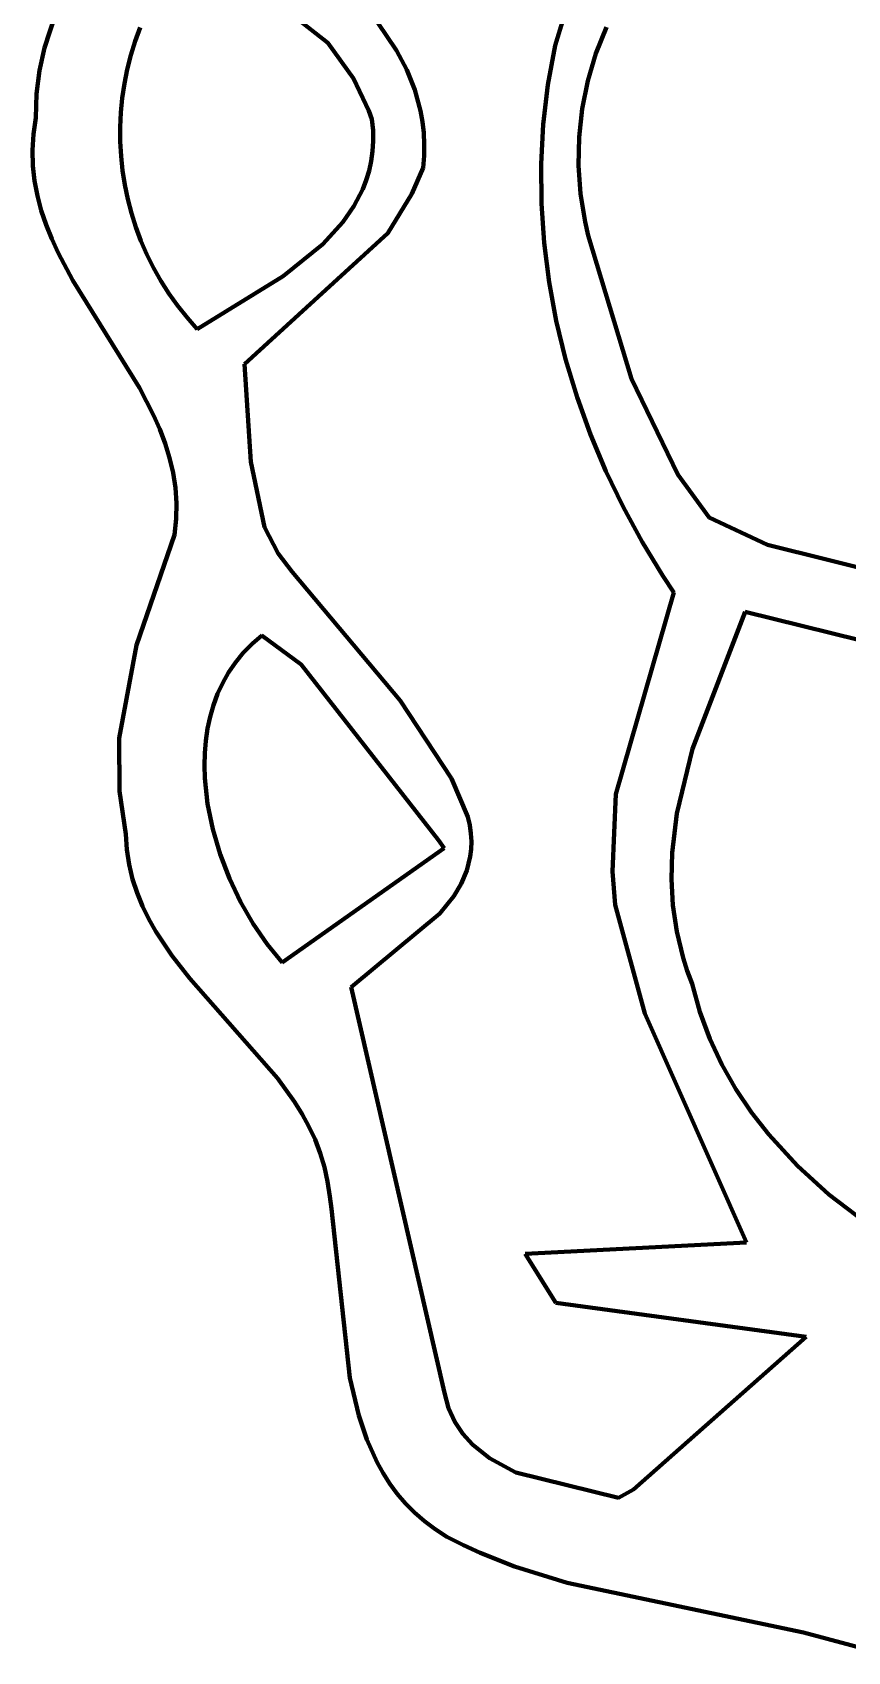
# Model space of a CAD drawing. Header units: millimetres. Extents: x 0 to 12.5, y 0 to 14.6.
# Drawn here: x 1.27 to 1.644, y 9.225 to 9.97 of the extents above; entities that cross this region are included whole.
import ezdxf

# ---------------------------------------------------------------- set-up
doc = ezdxf.new("R2010")
doc.units = ezdxf.units.MM
doc.layers.add('color#131313ff', color=7, linetype='CONTINUOUS', lineweight=100)
doc.layers.add('color#fcfcfcff', color=7, linetype='CONTINUOUS', lineweight=100)

msp = doc.modelspace()

# ---------------------------------------------------------------- linework, layer by layer
at = {"layer": 'color#131313ff'}
for p, q in [((1.40535, 9.96505), (1.34468, 10.01281)), ((1.27518, 9.96273), (1.28009, 9.97774)), ((1.50983, 9.96385), (1.51365, 9.97631)), ((1.31918, 9.97212), (1.31687, 9.96578)), ((1.42843, 9.97415), (1.43696, 9.96154)), ((1.53339, 9.97219), (1.52855, 9.96011)), ((1.27293, 9.95235), (1.27518, 9.96273)), ((1.31687, 9.96578), (1.31489, 9.95935)), ((1.41713, 9.94864), (1.40535, 9.96505)), ((1.43696, 9.96154), (1.44163, 9.95267)), ((1.5065, 9.94574), (1.50983, 9.96385)), ((1.31489, 9.95935), (1.31324, 9.95284)), ((1.52855, 9.96011), (1.52484, 9.94758)), ((1.27159, 9.94162), (1.27293, 9.95235)), ((1.31193, 9.94627), (1.31095, 9.93965)), ((1.31324, 9.95284), (1.31193, 9.94627)), ((1.42426, 9.93382), (1.41713, 9.94864)), ((1.44163, 9.95267), (1.44535, 9.9434)), ((1.50436, 9.92756), (1.5065, 9.94574)), ((1.52484, 9.94758), (1.52225, 9.93474)), ((1.27125, 9.93053), (1.27159, 9.94162)), ((1.31095, 9.93965), (1.3103, 9.933)), ((1.44535, 9.9434), (1.448, 9.93372)), ((1.3103, 9.933), (1.30999, 9.92633)), ((1.42568, 9.92986), (1.42426, 9.93382)), ((1.448, 9.93372), (1.44888, 9.92871)), ((1.52225, 9.93474), (1.52081, 9.92171)), ((1.27011, 9.92302), (1.27125, 9.93053)), ((1.30999, 9.92633), (1.31001, 9.91966)), ((1.42616, 9.92479), (1.42568, 9.92986)), ((1.42624, 9.91989), (1.42616, 9.92479)), ((1.44888, 9.92871), (1.44946, 9.92359)), ((1.44946, 9.92359), (1.4497, 9.91836)), ((1.50338, 9.90936), (1.50436, 9.92756)), ((1.26965, 9.91569), (1.27011, 9.92302)), ((1.31001, 9.91966), (1.31036, 9.91299)), ((1.42595, 9.91516), (1.42624, 9.91989)), ((1.4497, 9.91836), (1.4496, 9.91302)), ((1.52081, 9.92171), (1.52054, 9.90861)), ((1.26984, 9.90853), (1.26965, 9.91569)), ((1.27061, 9.90153), (1.26984, 9.90853)), ((1.31036, 9.91299), (1.31105, 9.90634)), ((1.42431, 9.90617), (1.4253, 9.91059)), ((1.4253, 9.91059), (1.42595, 9.91516)), ((1.4496, 9.91302), (1.44914, 9.90755)), ((1.50352, 9.89118), (1.50338, 9.90936)), ((1.52054, 9.90861), (1.52145, 9.89558)), ((1.27192, 9.89468), (1.27061, 9.90153)), ((1.31105, 9.90634), (1.31207, 9.89974)), ((1.4214, 9.89778), (1.42301, 9.9019)), ((1.42301, 9.9019), (1.42431, 9.90617)), ((1.44914, 9.90755), (1.44406, 9.89564)), ((1.27372, 9.88795), (1.27192, 9.89468)), ((1.31207, 9.89974), (1.31343, 9.89318)), ((1.41734, 9.88994), (1.4214, 9.89778)), ((1.44406, 9.89564), (1.43296, 9.87759)), ((1.52145, 9.89558), (1.52356, 9.88274)), ((1.27596, 9.88135), (1.27372, 9.88795)), ((1.31343, 9.89318), (1.31512, 9.88668)), ((1.31512, 9.88668), (1.31714, 9.88027)), ((1.41228, 9.88263), (1.41734, 9.88994)), ((1.50475, 9.87307), (1.50352, 9.89118)), ((1.27858, 9.87485), (1.27596, 9.88135)), ((1.31714, 9.88027), (1.3195, 9.87395)), ((1.40313, 9.87254), (1.41228, 9.88263)), ((1.52356, 9.88274), (1.52507, 9.87642)), ((1.28155, 9.86844), (1.27858, 9.87485)), ((1.3195, 9.87395), (1.32219, 9.86773)), ((1.43296, 9.87759), (1.3671, 9.81723)), ((1.38492, 9.85775), (1.40313, 9.87254)), ((1.50704, 9.85506), (1.50475, 9.87307)), ((1.52507, 9.87642), (1.54494, 9.81061)), ((1.2883, 9.85584), (1.28155, 9.86844)), ((1.32219, 9.86773), (1.32522, 9.86164)), ((1.32522, 9.86164), (1.32859, 9.85568)), ((1.3454, 9.83346), (1.38492, 9.85775)), ((1.31884, 9.80643), (1.2883, 9.85584)), ((1.32859, 9.85568), (1.33229, 9.84986)), ((1.33229, 9.84986), (1.33632, 9.84422)), ((1.51035, 9.83721), (1.50704, 9.85506)), ((1.33632, 9.84422), (1.34069, 9.83874)), ((1.34069, 9.83874), (1.3454, 9.83346)), ((1.51465, 9.81954), (1.51035, 9.83721)), ((1.5199, 9.80211), (1.51465, 9.81954)), ((1.3671, 9.81723), (1.36996, 9.77238)), ((1.32536, 9.79379), (1.31884, 9.80643)), ((1.54494, 9.81061), (1.56613, 9.76655)), ((1.52608, 9.78497), (1.5199, 9.80211)), ((1.32818, 9.78735), (1.32536, 9.79379)), ((1.33064, 9.78081), (1.32818, 9.78735)), ((1.53315, 9.76814), (1.52608, 9.78497)), ((1.33269, 9.77417), (1.33064, 9.78081)), ((1.33427, 9.7674), (1.33269, 9.77417)), ((1.33534, 9.7605), (1.33427, 9.7674)), ((1.36996, 9.77238), (1.37633, 9.74237)), ((1.54107, 9.75168), (1.53315, 9.76814)), ((1.33586, 9.75344), (1.33534, 9.7605)), ((1.56613, 9.76655), (1.58063, 9.74677)), ((1.33576, 9.74622), (1.33586, 9.75344)), ((1.335, 9.73883), (1.33576, 9.74622)), ((1.54982, 9.73562), (1.54107, 9.75168)), ((1.58063, 9.74677), (1.60732, 9.73427)), ((1.31741, 9.68806), (1.335, 9.73883)), ((1.37633, 9.74237), (1.3825, 9.73024)), ((1.3825, 9.73024), (1.38901, 9.72187)), ((1.55935, 9.72002), (1.54982, 9.73562)), ((1.60732, 9.73427), (1.74414, 9.70034)), ((1.38901, 9.72187), (1.43867, 9.66269)), ((1.5644, 9.7124), (1.55935, 9.72002)), ((1.53777, 9.61961), (1.5644, 9.7124)), ((1.59707, 9.70351), (1.57288, 9.64044)), ((1.7706, 9.66054), (1.59707, 9.70351)), ((1.37507, 9.69252), (1.37058, 9.68867)), ((1.39315, 9.67923), (1.37507, 9.69252)), ((1.30959, 9.64529), (1.31741, 9.68806)), ((1.37058, 9.68867), (1.36655, 9.68454)), ((1.36296, 9.68017), (1.35981, 9.67557)), ((1.36655, 9.68454), (1.36296, 9.68017)), ((1.45628, 9.59846), (1.39315, 9.67923)), ((1.35708, 9.67075), (1.35476, 9.66574)), ((1.35981, 9.67557), (1.35708, 9.67075)), ((1.35476, 9.66574), (1.35284, 9.66056)), ((1.43867, 9.66269), (1.46225, 9.62675)), ((1.35129, 9.65523), (1.35012, 9.64976)), ((1.35284, 9.66056), (1.35129, 9.65523)), ((1.35012, 9.64976), (1.3493, 9.64417)), ((1.30964, 9.62101), (1.30959, 9.64529)), ((1.3493, 9.64417), (1.34883, 9.63849)), ((1.57288, 9.64044), (1.56579, 9.61068)), ((1.34883, 9.63849), (1.34868, 9.63274)), ((1.34868, 9.63274), (1.34886, 9.62693)), ((1.34886, 9.62693), (1.35011, 9.61522)), ((1.46225, 9.62675), (1.46971, 9.60923)), ((1.31262, 9.60129), (1.30964, 9.62101)), ((1.53617, 9.58407), (1.53777, 9.61961)), ((1.35011, 9.61522), (1.35248, 9.60352)), ((1.56579, 9.61068), (1.56364, 9.59264)), ((1.35248, 9.60352), (1.35587, 9.59199)), ((1.46971, 9.60923), (1.47059, 9.60531)), ((1.47059, 9.60531), (1.47113, 9.60153)), ((1.31311, 9.59412), (1.31262, 9.60129)), ((1.45882, 9.59482), (1.45628, 9.59846)), ((1.47113, 9.60153), (1.47134, 9.59788)), ((1.47134, 9.59788), (1.47125, 9.59436)), ((1.31416, 9.58723), (1.31311, 9.59412)), ((1.35587, 9.59199), (1.36017, 9.58078)), ((1.38443, 9.54228), (1.45882, 9.59482)), ((1.47086, 9.59095), (1.46928, 9.58447)), ((1.47125, 9.59436), (1.47086, 9.59095)), ((1.56364, 9.59264), (1.5633, 9.58059)), ((1.31571, 9.58061), (1.31416, 9.58723)), ((1.36017, 9.58078), (1.36528, 9.57005)), ((1.46928, 9.58447), (1.46672, 9.57841)), ((1.53747, 9.5687), (1.53617, 9.58407)), ((1.31775, 9.57424), (1.31571, 9.58061)), ((1.32022, 9.5681), (1.31775, 9.57424)), ((1.46672, 9.57841), (1.46332, 9.57271)), ((1.5633, 9.58059), (1.56395, 9.56851)), ((1.32308, 9.56216), (1.32022, 9.5681)), ((1.36528, 9.57005), (1.37109, 9.55995)), ((1.46332, 9.57271), (1.45692, 9.56475)), ((1.551, 9.51873), (1.53747, 9.5687)), ((1.56395, 9.56851), (1.56568, 9.55644)), ((1.3263, 9.5564), (1.32308, 9.56216)), ((1.37109, 9.55995), (1.37751, 9.55064)), ((1.45692, 9.56475), (1.41615, 9.53082)), ((1.33365, 9.54537), (1.3263, 9.5564)), ((1.56568, 9.55644), (1.56859, 9.5444)), ((1.34193, 9.53482), (1.33365, 9.54537)), ((1.37751, 9.55064), (1.38443, 9.54228)), ((1.56859, 9.5444), (1.57052, 9.53838)), ((1.57052, 9.53838), (1.57279, 9.53238)), ((1.38232, 9.48899), (1.34193, 9.53482)), ((1.41615, 9.53082), (1.45895, 9.34435)), ((1.57279, 9.53238), (1.57634, 9.51947)), ((1.59768, 9.41344), (1.551, 9.51873)), ((1.57634, 9.51947), (1.58091, 9.50711)), ((1.58091, 9.50711), (1.58643, 9.4953)), ((1.58643, 9.4953), (1.59283, 9.48404)), ((1.39008, 9.47818), (1.38232, 9.48899)), ((1.59283, 9.48404), (1.60005, 9.47331)), ((1.39356, 9.47256), (1.39008, 9.47818)), ((1.39671, 9.46678), (1.39356, 9.47256)), ((1.60005, 9.47331), (1.608, 9.4631)), ((1.39951, 9.4608), (1.39671, 9.46678)), ((1.608, 9.4631), (1.62118, 9.44876)), ((1.4019, 9.45462), (1.39951, 9.4608)), ((1.40384, 9.4482), (1.4019, 9.45462)), ((1.40531, 9.44154), (1.40384, 9.4482)), ((1.62118, 9.44876), (1.63564, 9.43555)), ((1.40625, 9.4346), (1.40531, 9.44154)), ((1.40708, 9.429), (1.40625, 9.4346)), ((1.63564, 9.43555), (1.65652, 9.41963)), ((1.41554, 9.35131), (1.40708, 9.429)), ((1.49601, 9.4083), (1.59768, 9.41344)), ((1.51015, 9.3857), (1.49601, 9.4083)), ((1.62512, 9.37009), (1.51015, 9.3857)), ((1.54579, 9.29999), (1.62512, 9.37009)), ((1.41957, 9.33395), (1.41554, 9.35131)), ((1.45895, 9.34435), (1.46086, 9.33735)), ((1.46086, 9.33735), (1.4637, 9.33109)), ((1.42328, 9.32291), (1.41957, 9.33395)), ((1.4637, 9.33109), (1.46738, 9.32552)), ((1.428, 9.31242), (1.42328, 9.32291)), ((1.46738, 9.32552), (1.4718, 9.32059)), ((1.4718, 9.32059), (1.47961, 9.3143)), ((1.47961, 9.3143), (1.49173, 9.30775)), ((1.43078, 9.30741), (1.428, 9.31242)), ((1.43388, 9.30259), (1.43078, 9.30741)), ((1.49173, 9.30775), (1.539, 9.29617)), ((1.4373, 9.29796), (1.43388, 9.30259)), ((1.44108, 9.29353), (1.4373, 9.29796)), ((1.539, 9.29617), (1.54579, 9.29999)), ((1.44522, 9.28932), (1.44108, 9.29353)), ((1.44975, 9.28535), (1.44522, 9.28932)), ((1.4547, 9.28163), (1.44975, 9.28535)), ((1.46007, 9.27816), (1.4547, 9.28163)), ((1.46769, 9.27433), (1.46007, 9.27816)), ((1.47541, 9.27081), (1.46769, 9.27433)), ((1.49116, 9.26459), (1.47541, 9.27081)), ((1.51539, 9.257), (1.49116, 9.26459)), ((1.62389, 9.23423), (1.51539, 9.257)), ((1.65663, 9.22541), (1.62389, 9.23423))]:
    msp.add_line(p, q, dxfattribs=at)
at = {"layer": 'color#fcfcfcff'}
for p, q in [((1.34468, 10.01281), (1.40535, 9.96505)), ((1.28009, 9.97774), (1.27518, 9.96273)), ((1.51365, 9.97631), (1.50983, 9.96385)), ((1.31687, 9.96578), (1.31918, 9.97212)), ((1.43696, 9.96154), (1.42843, 9.97415)), ((1.52855, 9.96011), (1.53339, 9.97219)), ((1.27518, 9.96273), (1.27293, 9.95235)), ((1.31489, 9.95935), (1.31687, 9.96578)), ((1.40535, 9.96505), (1.41713, 9.94864)), ((1.44163, 9.95267), (1.43696, 9.96154)), ((1.50983, 9.96385), (1.5065, 9.94574)), ((1.31324, 9.95284), (1.31489, 9.95935)), ((1.52484, 9.94758), (1.52855, 9.96011)), ((1.27293, 9.95235), (1.27159, 9.94162)), ((1.31095, 9.93965), (1.31193, 9.94627)), ((1.31193, 9.94627), (1.31324, 9.95284)), ((1.41713, 9.94864), (1.42426, 9.93382)), ((1.44535, 9.9434), (1.44163, 9.95267)), ((1.5065, 9.94574), (1.50436, 9.92756)), ((1.52225, 9.93474), (1.52484, 9.94758)), ((1.27159, 9.94162), (1.27125, 9.93053)), ((1.3103, 9.933), (1.31095, 9.93965)), ((1.448, 9.93372), (1.44535, 9.9434)), ((1.30999, 9.92633), (1.3103, 9.933)), ((1.42426, 9.93382), (1.42568, 9.92986)), ((1.44888, 9.92871), (1.448, 9.93372)), ((1.52081, 9.92171), (1.52225, 9.93474)), ((1.27125, 9.93053), (1.27011, 9.92302)), ((1.31001, 9.91966), (1.30999, 9.92633)), ((1.42568, 9.92986), (1.42616, 9.92479)), ((1.42616, 9.92479), (1.42624, 9.91989)), ((1.44946, 9.92359), (1.44888, 9.92871)), ((1.4497, 9.91836), (1.44946, 9.92359)), ((1.50436, 9.92756), (1.50338, 9.90936)), ((1.27011, 9.92302), (1.26965, 9.91569)), ((1.31036, 9.91299), (1.31001, 9.91966)), ((1.42624, 9.91989), (1.42595, 9.91516)), ((1.4496, 9.91302), (1.4497, 9.91836)), ((1.52054, 9.90861), (1.52081, 9.92171)), ((1.26965, 9.91569), (1.26984, 9.90853)), ((1.26984, 9.90853), (1.27061, 9.90153)), ((1.31105, 9.90634), (1.31036, 9.91299)), ((1.4253, 9.91059), (1.42431, 9.90617)), ((1.42595, 9.91516), (1.4253, 9.91059)), ((1.44914, 9.90755), (1.4496, 9.91302)), ((1.50338, 9.90936), (1.50352, 9.89118)), ((1.52145, 9.89558), (1.52054, 9.90861)), ((1.27061, 9.90153), (1.27192, 9.89468)), ((1.31207, 9.89974), (1.31105, 9.90634)), ((1.42301, 9.9019), (1.4214, 9.89778)), ((1.42431, 9.90617), (1.42301, 9.9019)), ((1.44406, 9.89564), (1.44914, 9.90755)), ((1.27192, 9.89468), (1.27372, 9.88795)), ((1.31343, 9.89318), (1.31207, 9.89974)), ((1.4214, 9.89778), (1.41734, 9.88994)), ((1.43296, 9.87759), (1.44406, 9.89564)), ((1.52356, 9.88274), (1.52145, 9.89558)), ((1.27372, 9.88795), (1.27596, 9.88135)), ((1.31512, 9.88668), (1.31343, 9.89318)), ((1.31714, 9.88027), (1.31512, 9.88668)), ((1.41734, 9.88994), (1.41228, 9.88263)), ((1.50352, 9.89118), (1.50475, 9.87307)), ((1.27596, 9.88135), (1.27858, 9.87485)), ((1.3195, 9.87395), (1.31714, 9.88027)), ((1.41228, 9.88263), (1.40313, 9.87254)), ((1.52507, 9.87642), (1.52356, 9.88274)), ((1.27858, 9.87485), (1.28155, 9.86844)), ((1.32219, 9.86773), (1.3195, 9.87395)), ((1.3671, 9.81723), (1.43296, 9.87759)), ((1.40313, 9.87254), (1.38492, 9.85775)), ((1.50475, 9.87307), (1.50704, 9.85506)), ((1.54494, 9.81061), (1.52507, 9.87642)), ((1.28155, 9.86844), (1.2883, 9.85584)), ((1.32522, 9.86164), (1.32219, 9.86773)), ((1.32859, 9.85568), (1.32522, 9.86164)), ((1.38492, 9.85775), (1.3454, 9.83346)), ((1.2883, 9.85584), (1.31884, 9.80643)), ((1.33229, 9.84986), (1.32859, 9.85568)), ((1.33632, 9.84422), (1.33229, 9.84986)), ((1.50704, 9.85506), (1.51035, 9.83721)), ((1.34069, 9.83874), (1.33632, 9.84422)), ((1.3454, 9.83346), (1.34069, 9.83874)), ((1.51035, 9.83721), (1.51465, 9.81954)), ((1.51465, 9.81954), (1.5199, 9.80211)), ((1.36996, 9.77238), (1.3671, 9.81723)), ((1.31884, 9.80643), (1.32536, 9.79379)), ((1.56613, 9.76655), (1.54494, 9.81061)), ((1.5199, 9.80211), (1.52608, 9.78497)), ((1.32536, 9.79379), (1.32818, 9.78735)), ((1.32818, 9.78735), (1.33064, 9.78081)), ((1.52608, 9.78497), (1.53315, 9.76814)), ((1.33064, 9.78081), (1.33269, 9.77417)), ((1.33269, 9.77417), (1.33427, 9.7674)), ((1.33427, 9.7674), (1.33534, 9.7605)), ((1.37633, 9.74237), (1.36996, 9.77238)), ((1.53315, 9.76814), (1.54107, 9.75168)), ((1.33534, 9.7605), (1.33586, 9.75344)), ((1.58063, 9.74677), (1.56613, 9.76655)), ((1.33586, 9.75344), (1.33576, 9.74622)), ((1.33576, 9.74622), (1.335, 9.73883)), ((1.54107, 9.75168), (1.54982, 9.73562)), ((1.60732, 9.73427), (1.58063, 9.74677)), ((1.335, 9.73883), (1.31741, 9.68806)), ((1.3825, 9.73024), (1.37633, 9.74237)), ((1.38901, 9.72187), (1.3825, 9.73024)), ((1.54982, 9.73562), (1.55935, 9.72002)), ((1.74414, 9.70034), (1.60732, 9.73427)), ((1.43867, 9.66269), (1.38901, 9.72187)), ((1.55935, 9.72002), (1.5644, 9.7124)), ((1.5644, 9.7124), (1.53777, 9.61961)), ((1.57288, 9.64044), (1.59707, 9.70351)), ((1.59707, 9.70351), (1.7706, 9.66054)), ((1.37058, 9.68867), (1.37507, 9.69252)), ((1.37507, 9.69252), (1.39315, 9.67923)), ((1.31741, 9.68806), (1.30959, 9.64529)), ((1.36655, 9.68454), (1.37058, 9.68867)), ((1.35981, 9.67557), (1.36296, 9.68017)), ((1.36296, 9.68017), (1.36655, 9.68454)), ((1.39315, 9.67923), (1.45628, 9.59846)), ((1.35476, 9.66574), (1.35708, 9.67075)), ((1.35708, 9.67075), (1.35981, 9.67557)), ((1.35284, 9.66056), (1.35476, 9.66574)), ((1.46225, 9.62675), (1.43867, 9.66269)), ((1.35012, 9.64976), (1.35129, 9.65523)), ((1.35129, 9.65523), (1.35284, 9.66056)), ((1.3493, 9.64417), (1.35012, 9.64976)), ((1.30959, 9.64529), (1.30964, 9.62101)), ((1.34883, 9.63849), (1.3493, 9.64417)), ((1.56579, 9.61068), (1.57288, 9.64044)), ((1.34868, 9.63274), (1.34883, 9.63849)), ((1.34886, 9.62693), (1.34868, 9.63274)), ((1.35011, 9.61522), (1.34886, 9.62693)), ((1.46971, 9.60923), (1.46225, 9.62675)), ((1.30964, 9.62101), (1.31262, 9.60129)), ((1.53777, 9.61961), (1.53617, 9.58407)), ((1.35248, 9.60352), (1.35011, 9.61522)), ((1.56364, 9.59264), (1.56579, 9.61068)), ((1.35587, 9.59199), (1.35248, 9.60352)), ((1.47059, 9.60531), (1.46971, 9.60923)), ((1.47113, 9.60153), (1.47059, 9.60531)), ((1.31262, 9.60129), (1.31311, 9.59412)), ((1.45628, 9.59846), (1.45882, 9.59482)), ((1.47134, 9.59788), (1.47113, 9.60153)), ((1.47125, 9.59436), (1.47134, 9.59788)), ((1.31311, 9.59412), (1.31416, 9.58723)), ((1.36017, 9.58078), (1.35587, 9.59199)), ((1.45882, 9.59482), (1.38443, 9.54228)), ((1.46928, 9.58447), (1.47086, 9.59095)), ((1.47086, 9.59095), (1.47125, 9.59436)), ((1.5633, 9.58059), (1.56364, 9.59264)), ((1.31416, 9.58723), (1.31571, 9.58061)), ((1.36528, 9.57005), (1.36017, 9.58078)), ((1.46672, 9.57841), (1.46928, 9.58447)), ((1.53617, 9.58407), (1.53747, 9.5687)), ((1.31571, 9.58061), (1.31775, 9.57424)), ((1.31775, 9.57424), (1.32022, 9.5681)), ((1.46332, 9.57271), (1.46672, 9.57841)), ((1.56395, 9.56851), (1.5633, 9.58059)), ((1.32022, 9.5681), (1.32308, 9.56216)), ((1.37109, 9.55995), (1.36528, 9.57005)), ((1.45692, 9.56475), (1.46332, 9.57271)), ((1.53747, 9.5687), (1.551, 9.51873)), ((1.56568, 9.55644), (1.56395, 9.56851)), ((1.32308, 9.56216), (1.3263, 9.5564)), ((1.37751, 9.55064), (1.37109, 9.55995)), ((1.41615, 9.53082), (1.45692, 9.56475)), ((1.3263, 9.5564), (1.33365, 9.54537)), ((1.56859, 9.5444), (1.56568, 9.55644)), ((1.33365, 9.54537), (1.34193, 9.53482)), ((1.38443, 9.54228), (1.37751, 9.55064)), ((1.57052, 9.53838), (1.56859, 9.5444)), ((1.57279, 9.53238), (1.57052, 9.53838)), ((1.34193, 9.53482), (1.38232, 9.48899)), ((1.45895, 9.34435), (1.41615, 9.53082)), ((1.57634, 9.51947), (1.57279, 9.53238)), ((1.551, 9.51873), (1.59768, 9.41344)), ((1.58091, 9.50711), (1.57634, 9.51947)), ((1.58643, 9.4953), (1.58091, 9.50711)), ((1.59283, 9.48404), (1.58643, 9.4953)), ((1.38232, 9.48899), (1.39008, 9.47818)), ((1.60005, 9.47331), (1.59283, 9.48404)), ((1.39008, 9.47818), (1.39356, 9.47256)), ((1.39356, 9.47256), (1.39671, 9.46678)), ((1.608, 9.4631), (1.60005, 9.47331)), ((1.39671, 9.46678), (1.39951, 9.4608)), ((1.62118, 9.44876), (1.608, 9.4631)), ((1.39951, 9.4608), (1.4019, 9.45462)), ((1.4019, 9.45462), (1.40384, 9.4482)), ((1.40384, 9.4482), (1.40531, 9.44154)), ((1.63564, 9.43555), (1.62118, 9.44876)), ((1.40531, 9.44154), (1.40625, 9.4346)), ((1.40625, 9.4346), (1.40708, 9.429)), ((1.65652, 9.41963), (1.63564, 9.43555)), ((1.40708, 9.429), (1.41554, 9.35131)), ((1.59768, 9.41344), (1.49601, 9.4083)), ((1.49601, 9.4083), (1.51015, 9.3857)), ((1.51015, 9.3857), (1.62512, 9.37009)), ((1.62512, 9.37009), (1.54579, 9.29999)), ((1.41554, 9.35131), (1.41957, 9.33395)), ((1.46086, 9.33735), (1.45895, 9.34435)), ((1.4637, 9.33109), (1.46086, 9.33735)), ((1.41957, 9.33395), (1.42328, 9.32291)), ((1.46738, 9.32552), (1.4637, 9.33109)), ((1.42328, 9.32291), (1.428, 9.31242)), ((1.4718, 9.32059), (1.46738, 9.32552)), ((1.47961, 9.3143), (1.4718, 9.32059)), ((1.49173, 9.30775), (1.47961, 9.3143)), ((1.428, 9.31242), (1.43078, 9.30741)), ((1.43078, 9.30741), (1.43388, 9.30259)), ((1.539, 9.29617), (1.49173, 9.30775)), ((1.43388, 9.30259), (1.4373, 9.29796)), ((1.4373, 9.29796), (1.44108, 9.29353)), ((1.54579, 9.29999), (1.539, 9.29617)), ((1.44108, 9.29353), (1.44522, 9.28932)), ((1.44522, 9.28932), (1.44975, 9.28535)), ((1.44975, 9.28535), (1.4547, 9.28163)), ((1.4547, 9.28163), (1.46007, 9.27816)), ((1.46007, 9.27816), (1.46769, 9.27433)), ((1.46769, 9.27433), (1.47541, 9.27081)), ((1.47541, 9.27081), (1.49116, 9.26459)), ((1.49116, 9.26459), (1.51539, 9.257)), ((1.51539, 9.257), (1.62389, 9.23423)), ((1.62389, 9.23423), (1.65663, 9.22541))]:
    msp.add_line(p, q, dxfattribs=at)

doc.saveas('drawing.dxf')
